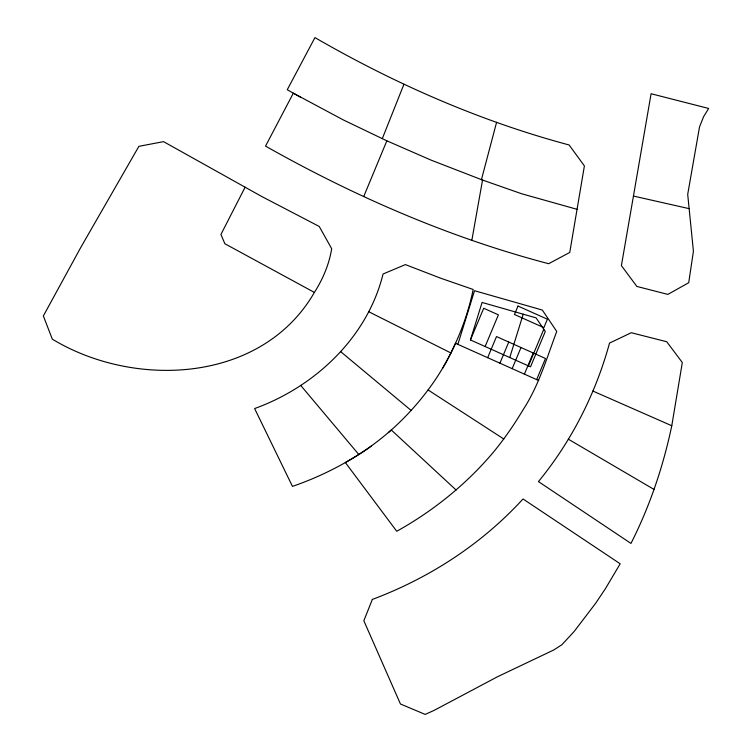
<?xml version="1.0" encoding="UTF-8"?>
<svg xmlns="http://www.w3.org/2000/svg" width="752" height="752" viewBox="0 0 752 752"><rect width="100%" height="100%" fill="white"/><g stroke="black" fill="none" stroke-linecap="round" stroke-linejoin="round"><path stroke-width="1.13" d="M633.447 196.056L651.091 93.737L708.647 108.457L703.599 116.692L699.529 126.909L687.704 194.354L693.419 251.271L688.71 282.724L667.861 294.399L636.869 286.437L621.396 265.606L633.447 196.056L689.152 208.652M471.824 240.443L482.54 180.057L431.206 160.176L386.848 140.821L343.203 119.869L293.327 93.173L265.541 146.123C354.69 196.451 449.508 237.698 548.669 263.717L569.753 252.446L584.398 165.919L569.104 144.967C479.964 121.147 394.753 83.698 314.947 37.6L287.255 89.742L300.396 97.14M671.78 425.745C663.208 466.456 649.822 506.284 630.966 543.414L538.441 481.6C571.614 441.189 595.734 393.475 609.524 343.091L631.285 332.722L666.723 341.737L682.318 362.53L671.78 425.745L592.839 391.031M496.593 122.294L481.43 179.672L521.728 193.781L577.047 209.319M457.874 344.35L474.521 290.714L542.314 310.05L556.743 331.425C546.732 358.093 538.742 385.832 523.016 409.887C514.171 424.617 504.432 438.811 493.5 452.074C466.447 484.166 433.396 510.881 396.746 531.269L345.328 462.508C361.797 453.447 377.194 442.43 391.247 429.956L456.135 490.05M470.432 339.942L482.07 302.454L536.091 317.87L545.294 331.51L530.508 366.826L470.432 339.942L483.705 308.254L498.397 314.834L485.134 346.522M509.753 357.538L523.213 314.195M382.307 138.612L403.946 84.252M363.78 196.404L386.848 140.821M487.663 357.689L496.508 336.567L545.501 358.488L536.655 379.61M499.911 363.169L508.756 342.047M512.159 368.649L521.004 347.527M524.407 374.129L533.253 353.008M528.44 365.904L543.781 329.263M245.124 187.173L220.928 234.455L224.886 243.751L314.392 292.425C322.89 279.095 329.15 264.366 331.679 248.705L319.224 226.455L261.856 196.554L163.541 141.639L138.894 146.339L80.68 247.624L43.353 315.943L52.32 339.161C134.871 389.094 262.1 383.022 314.392 292.425M388.352 432.635C416.599 407.969 440.287 377.683 455.477 343.279L538.705 380.531M442.449 368.555C456.774 344.021 467.443 317.335 473.177 289.482L440.841 278.268L405.394 264.601L383.05 274.01C367.484 337.413 314.919 386.772 254.627 408.552L292.462 486.384C320.587 476.73 347.227 463.1 371.526 445.983M368.79 311.76L450.918 352.979M568.343 439.187L653.977 489.402M428.057 389.94L503.784 438.989M340.675 351.654L411.053 410.366M300.65 385.353L358.732 454.405M372.343 599.429L363.836 620.748L400.449 703.994L425.171 714.4L433.904 710.49L497.467 676.772L554.008 649.85L561.923 644.69L574.077 631.577L595.659 603.264L605.529 588.496L620.184 563.784L523.025 498.971C481.722 544.081 429.505 578.006 372.343 599.429M518.006 306.055L514.471 314.505L543.865 327.656L547.4 319.215L518.006 306.055"/></g></svg>
